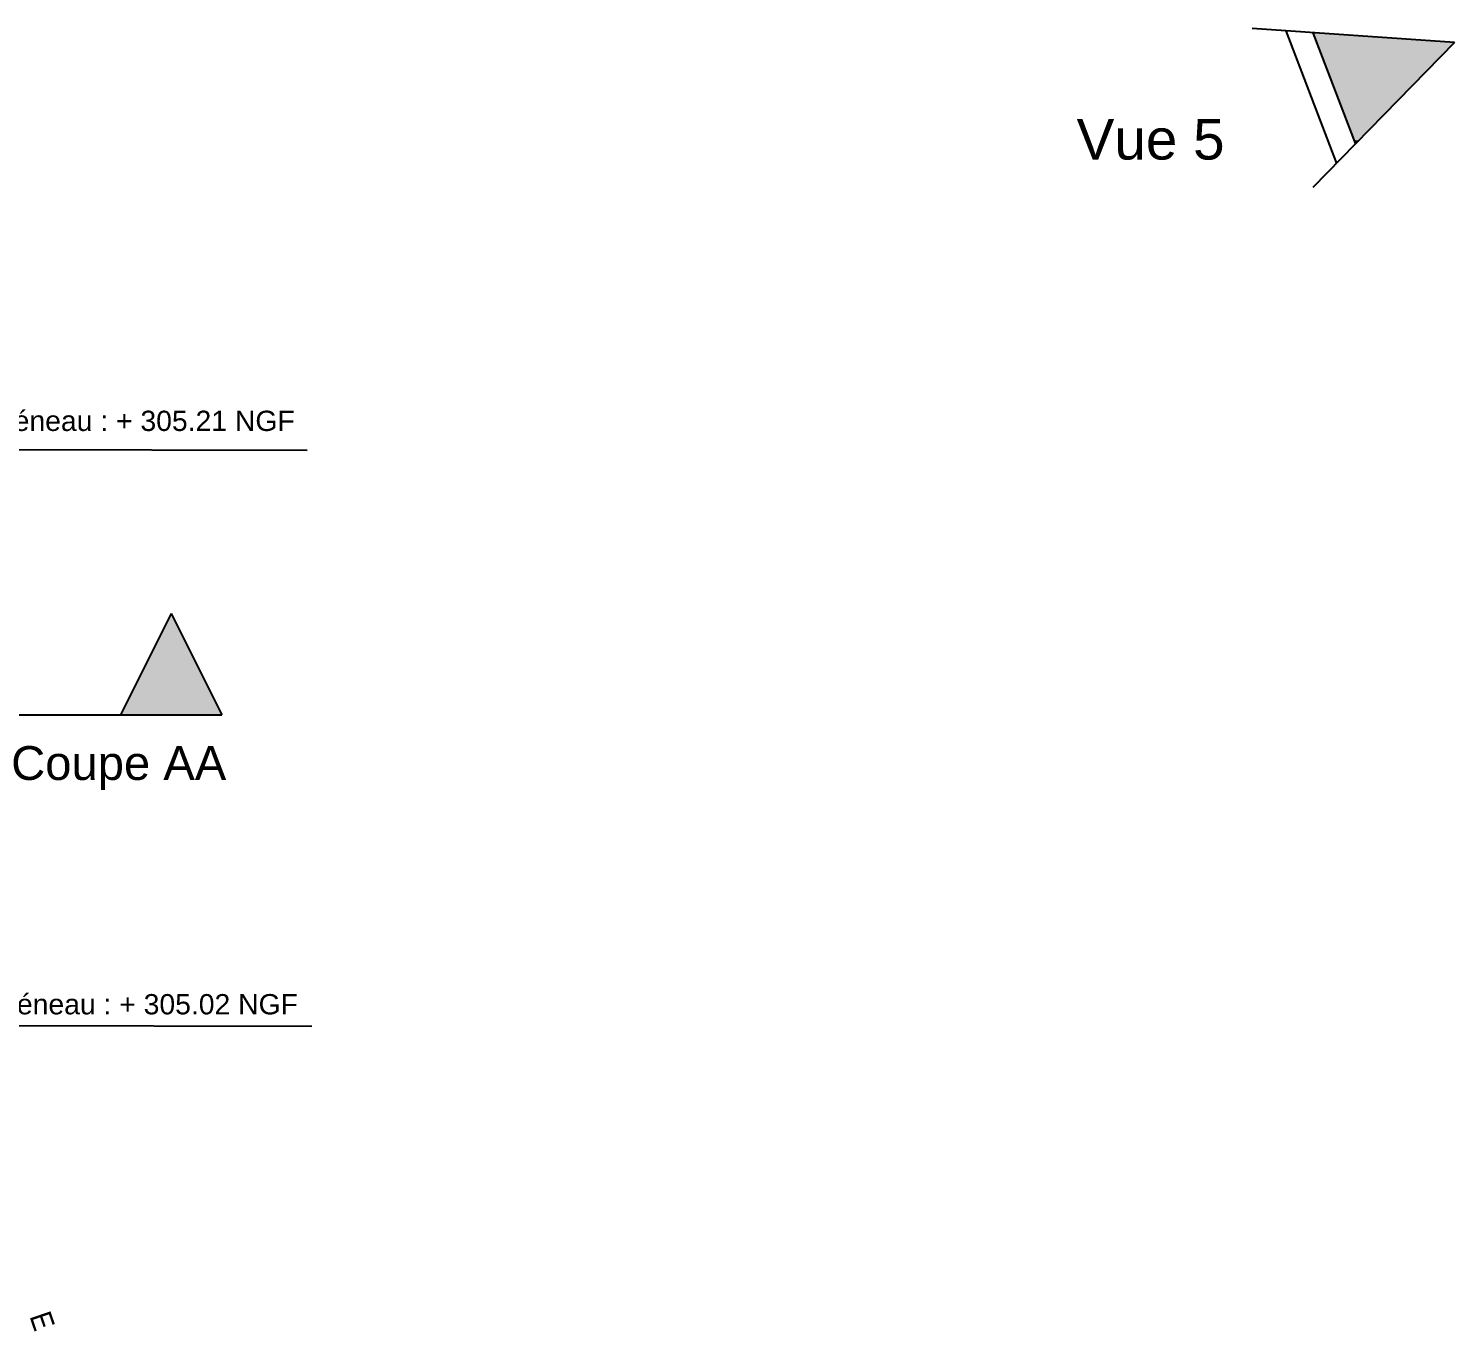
# Model space of a CAD drawing. Header units: millimetres. Extents: x 2331 to 2518, y 1657 to 1762.
# Drawn here: x 2449.93 to 2471.03, y 1680.57 to 1699.84 of the extents above; entities that cross this region are included whole.
import ezdxf
from ezdxf import colors
from ezdxf.entities.mleader import LeaderData, LeaderLine
from ezdxf.math import Vec2, Vec3

# ---------------------------------------------------------------- set-up
doc = ezdxf.new("R2010")
doc.units = ezdxf.units.MM
doc.layers.add('Texte', color=7, linetype='Continuous')
doc.layers.add('Vues', color=7, linetype='Continuous')
doc.styles.get("Standard").update_dxf_attribs({"font": 'arial.ttf'})

msp = doc.modelspace()

# ---------------------------------------------------------------- hatches: boundary and pattern name
at = {"layer": 'Texte', "true_color": 0x939598, "transparency": 33554508}
h = msp.add_hatch(dxfattribs=at)
h.set_pattern_fill('ANGLE', color=252)
h.set_pattern_definition([(0, (74.113, -31.6055), (0, 6.985), [5.08, -1.905]), (90, (74.113, -31.6055), (-6.985, 4e-16), [5.08, -1.905])])
h.paths.add_polyline_path([(2452.785, 1689.689), (2452.035, 1691.189), (2451.285, 1689.689)])
h = msp.add_hatch(color=252, dxfattribs=at)
h.dxf.hatch_style = 1
h.paths.add_polyline_path([(2452.035, 1691.189), (2451.285, 1689.689), (2452.785, 1689.689)])
at = {"layer": 'Vues', "true_color": 0x939598, "transparency": 33554508}
h = msp.add_hatch(dxfattribs=at)
h.set_pattern_fill('ANGLE', color=252, angle=-183.9457)
h.set_pattern_definition([(176.0543, (4953.1464, 3242.258), (-0.480645, -6.968444), [5.08, -1.905]), (266.0543, (4953.1464, 3242.258), (6.968444, -0.480645), [5.08, -1.905])])
h.paths.add_polyline_path([(2468.932, 1699.783), (2469.561, 1698.135), (2471.027, 1699.638)])
h = msp.add_hatch(color=252, dxfattribs=at)
h.dxf.hatch_style = 1
h.paths.add_polyline_path([(2468.932, 1699.783), (2469.561, 1698.135), (2471.027, 1699.638)])

# ---------------------------------------------------------------- linework, layer by layer
at = {"layer": 'Texte', "transparency": 33554636}
for p, q in [((2452.035, 1691.189), (2451.285, 1689.689)), ((2452.035, 1691.189), (2452.785, 1689.689)), ((2449.675, 1689.689), (2452.785, 1689.689))]:
    msp.add_line(p, q, dxfattribs=at)
at = {"layer": 'Vues', "transparency": 33554636}
for p, q in [((2471.027, 1699.638), (2468.034, 1699.845)), ((2468.533, 1699.81), (2469.281, 1697.849)), ((2468.932, 1699.783), (2469.561, 1698.135)), ((2471.027, 1699.638), (2468.932, 1697.491))]:
    msp.add_line(p, q, dxfattribs=at)

# ---------------------------------------------------------------- texts
at = {"linetype": 'Continuous', "transparency": 33554636, "width": 0.85}
msp.add_text('E', height=0.32, rotation=289, dxfattribs=at).set_placement((2449.937, 1680.79))
at = {"layer": 'Texte', "transparency": 33554636, "attachment_point": 1}
for s, width, heights, insert, char_height in [('Chéneau : + 305.21 NGF', 5.40111, [0.63], (2449.17, 1694.19), 0.3), ('Coupe AA', 4.63344, [0.702], (2449.668, 1689.227), 0.5), ('Chéneau : + 305.02 NGF', 5.40111, [0.63], (2449.218, 1685.558), 0.3)]:
    msp.add_mtext_dynamic_manual_height_columns(s, width=width, gutter_width=12.5, heights=heights, dxfattribs=dict(at, insert=insert, char_height=char_height))
at = {"layer": 'Vues', "transparency": 33554636, "insert": (2465.435, 1698.506), "char_height": 0.6, "attachment_point": 1}
msp.add_mtext_dynamic_manual_height_columns('Vue 5', width=2.70591, gutter_width=12.5, heights=[0.656], dxfattribs=at)

# ---------------------------------------------------------------- leaders
at = {"layer": 'Texte', "transparency": 33554636}
ml = msp.add_multileader_mtext('Standard', dxfattribs=at)
ml.set_content('', color=256)
ml.set_leader_properties()
ml.build(insert=Vec2(0, 0))
ml.multileader.update_dxf_attribs({"arrow_head_size": 0.6})
ctx = ml.context
ctx.base_point, ctx.arrow_head_size, ctx.plane_origin, ctx.plane_x_axis, ctx.plane_y_axis = Vec3(2454.05, 1693.606), 0.6, Vec3(2451.064, 1695.405), Vec3(0.999998, -0.002187), Vec3(0.002187, 0.999998)
notes = []
notes.append((ctx, [(0, (1, 1, 0), (2449.071, 1693.617), (0.999998, -0.002187), 4.979, [(0, [(2447.115, 1692.689)], 0, [])])]))
ctx.mtext.insert, ctx.mtext.text_direction, ctx.mtext.rotation, ctx.mtext.flow_direction = Vec3(2456.055, 1695.602), Vec3(0.999998, -0.002187), 6.280999, 5
ml = msp.add_multileader_mtext('Standard', dxfattribs=at)
ml.set_content('', color=256)
ml.set_leader_properties()
ml.build(insert=Vec2(0, 0))
ml.multileader.update_dxf_attribs({"arrow_head_size": 0.6})
ctx = ml.context
ctx.base_point, ctx.arrow_head_size, ctx.plane_origin, ctx.plane_x_axis, ctx.plane_y_axis = Vec3(2454.12, 1685.084), 0.6, Vec3(2447.734, 1686.689), Vec3(0.999998, -0.002187), Vec3(0.002187, 0.999998)
notes.append((ctx, [(0, (1, 1, 0), (2449.141, 1685.094), (0.999998, -0.002187), 4.979, [(0, [(2447.734, 1686.689)], 0, [])])]))
ctx.mtext.insert, ctx.mtext.text_direction, ctx.mtext.rotation, ctx.mtext.flow_direction = Vec3(2456.124, 1687.079), Vec3(0.999998, -0.002187), 6.280999, 5
for ctx, leaders in notes:
    for number, flags, end, landing, length, lines in leaders:
        leader = LeaderData()
        leader.index, (leader.has_last_leader_line, leader.has_dogleg_vector, leader.attachment_direction) = number, flags
        leader.last_leader_point, leader.dogleg_vector, leader.dogleg_length = Vec3(end), Vec3(landing), length
        for number, points, colour, breaks in lines:
            line = LeaderLine()
            line.index, line.vertices, line.color, line.breaks = number, Vec3.list(points), colors.encode_raw_color(colour), breaks
            leader.lines.append(line)
        ctx.leaders.append(leader)

doc.saveas('drawing.dxf')
